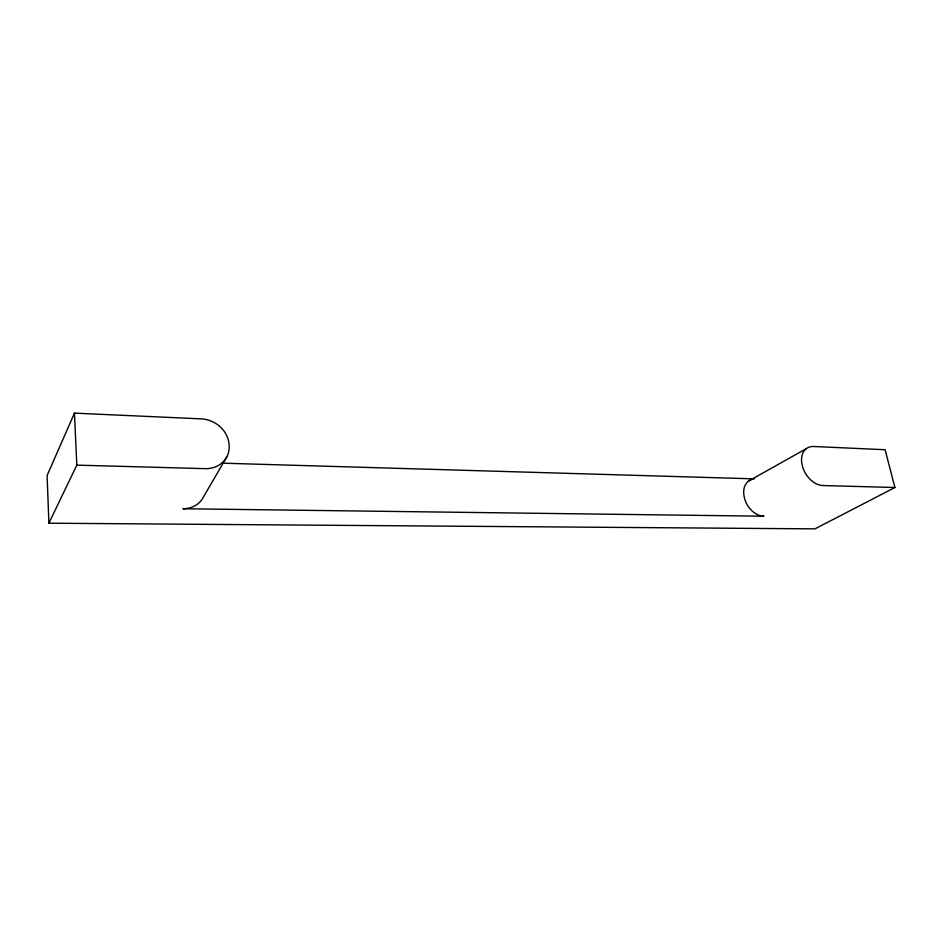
<?xml version="1.0" encoding="UTF-8"?>
<svg xmlns="http://www.w3.org/2000/svg" width="942" height="942" viewBox="0 0 942 942"><rect width="100%" height="100%" fill="white"/><g stroke="black" fill="none" stroke-linecap="round" stroke-linejoin="round"><path stroke-width="1.41" d="M48.902 523.199L76.82 465.136L205.12 468.645A26.977 23.585 28.5 0 0 229.071 444.53A26.977 23.574 28.5 0 0 201.176 418.86L74.442 413.138L47.1 475.522L48.902 523.199L814.96 528.862L894.9 487.509L885.115 449.723L813.617 446.496A20.665 14.589 57.6 0 0 802.254 465.336A20.677 14.589 57.7 0 0 822.99 485.542L894.9 487.509M226.704 457.058L203.142 497.529A25.069 22.372 26.1 0 1 182.878 508.739L764.009 516.216A19.57 14.365 58 0 1 744.274 497.14A19.57 14.365 58 0 1 753.094 479.078M748.49 481.091L806.258 448.675M222.112 463.158L754.212 478.854M74.442 413.138L76.82 465.136"/></g></svg>
